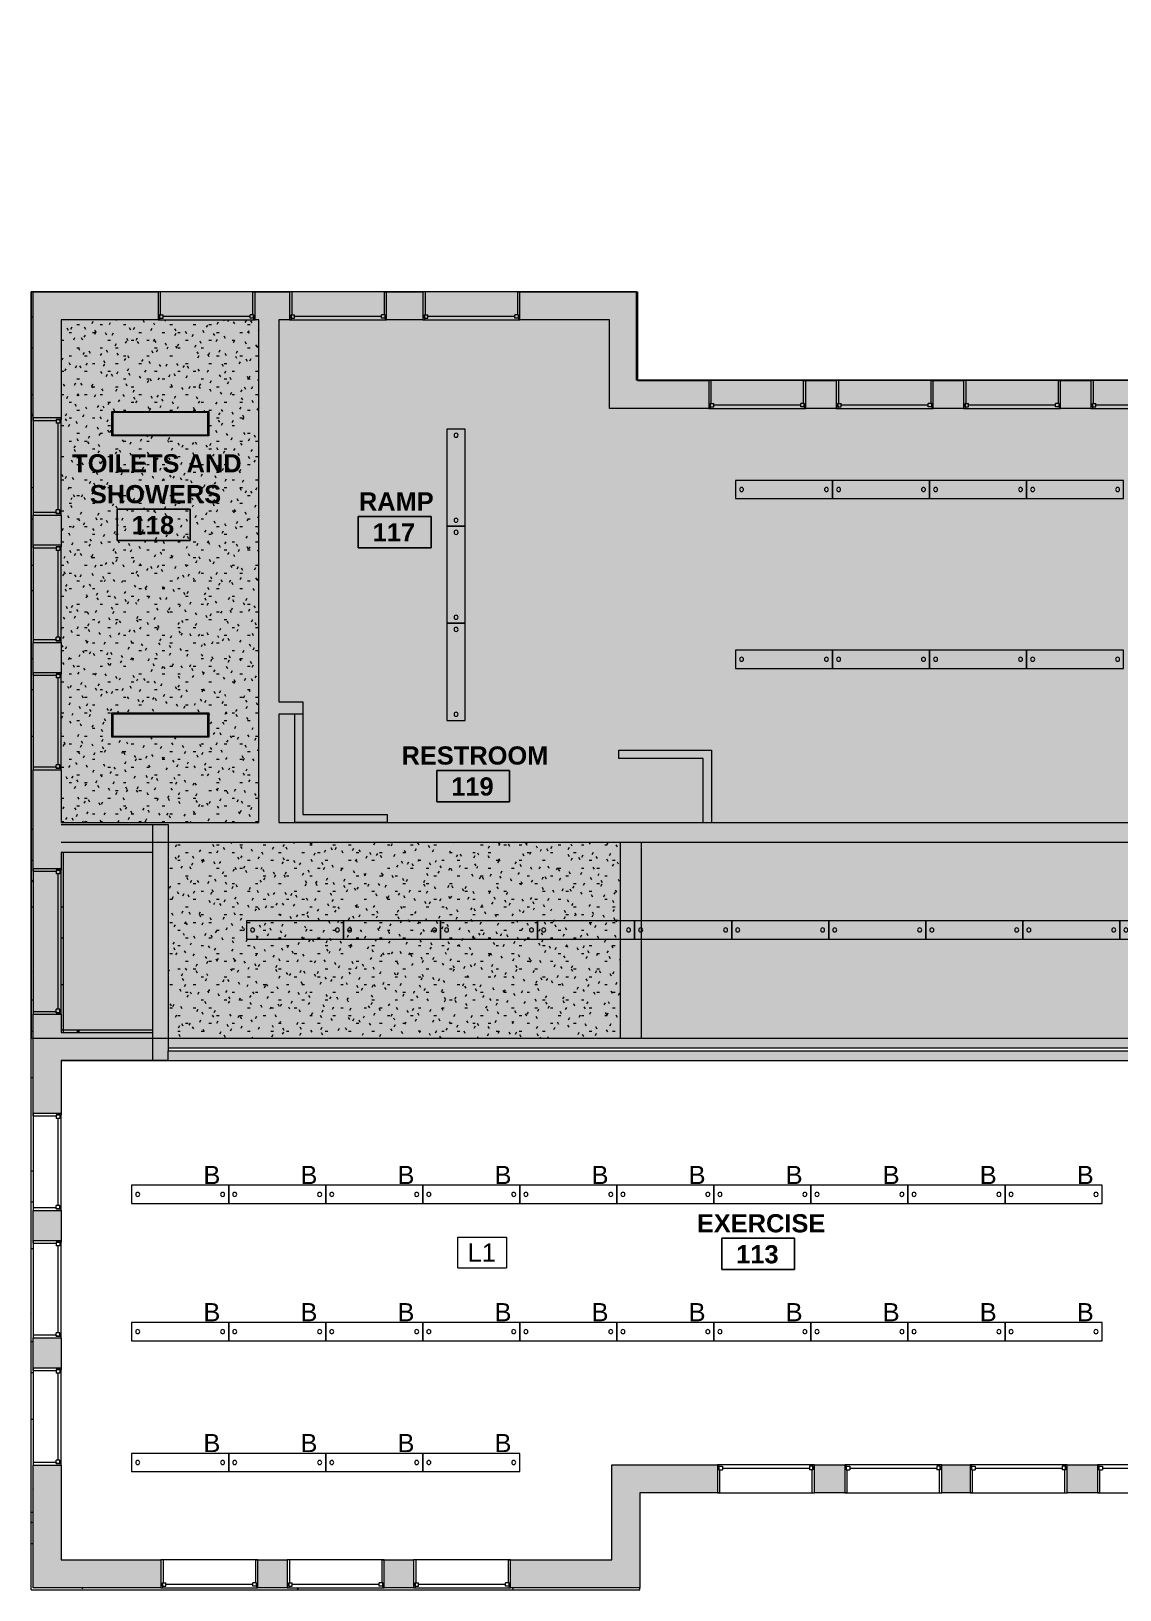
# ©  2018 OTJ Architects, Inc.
# Model space of a CAD drawing. Header units: inches. Extents: x -1036 to 1669, y -304 to 620.
# Drawn here: x -1036 to -498, y -161 to 610 of the extents above; entities that cross this region are included whole.
import ezdxf

# ---------------------------------------------------------------- set-up
doc = ezdxf.new("R2010")
doc.units = ezdxf.units.IN
doc.header["$MEASUREMENT"] = 0
for name, color, linetype, lineweight in [('A-ANNO-KEYN', 231, 'Continuous', 9), ('A-AREA-IDEN', 2, 'Continuous', 9), ('A-CLNG', 13, 'Continuous', 13), ('A-CLNG-PATT', 13, 'Continuous', 13), ('A-DETL', 90, 'Continuous', 9), ('A-DETL-GENF', 92, 'Continuous', 9), ('A-GLAZ', 151, 'Continuous', 13), ('A-WALL', 113, 'Continuous', 13), ('A-WALL-PATT', 111, 'Continuous', 13), ('E-LITE-EQPM', 33, 'Continuous', 13), ('E-LITE-EQPM-IDEN', 33, 'Continuous', 9), ('I-WALL', 2, 'Continuous', 13)]:
    doc.layers.add(name, color=color, linetype=linetype, lineweight=lineweight)
doc.styles.add('Arial', font='arial.ttf', dxfattribs={"height": 9})
doc.styles.add('Swis721 Lt BT_B', font='', dxfattribs={"height": 9})
doc.styles.get('Swis721 Lt BT_B').set_extended_font_data('Swis721 Lt BT', bold=True)
pattern_1 = [(0, (0, 0), (30.72, 7.68), [1.267, -21.773, 1.267, -21.773, -122.88]), (0, (0, 0), (30.72, 7.68), [-46.08, 1.267, -44.813, 1.267, -21.773, -53.76]), (0, (0, 0), (30.72, 7.68), [-115.2, 1.267, -14.093, 1.267, -37.133]), (120, (11.52, 3.84), (-22.011075, 22.7643), [1.267, -21.773, 1.267, -21.773, -122.88]), (120, (11.52, 3.84), (-22.011075, 22.7643), [-46.08, 1.267, -44.813, 1.267, -21.773, -53.76]), (120, (11.52, 3.84), (-22.011075, 22.7643), [-115.2, 1.267, -14.093, 1.267, -37.133]), (240, (15.36, 19.2), (-8.708925, -30.4443), [1.267, -21.773, 1.267, -21.773, -122.88]), (240, (15.36, 19.2), (-8.708925, -30.4443), [-46.08, 1.267, -44.813, 1.267, -21.773, -53.76]), (240, (15.36, 19.2), (-8.708925, -30.4443), [-115.2, 1.267, -14.093, 1.267, -37.133])]
pattern_2 = [(0, (0, 0), (15.36, 3.84), [1.267, -10.253, 1.267, -10.253, -61.44]), (0, (0, 0), (15.36, 3.84), [-23.04, 1.267, -21.773, 1.267, -10.253, -26.88]), (0, (0, 0), (15.36, 3.84), [-57.6, 1.267, -6.413, 1.267, -17.933]), (120, (5.76, 1.92), (-11.005538, 11.38215), [1.267, -10.253, 1.267, -10.253, -61.44]), (120, (5.76, 1.92), (-11.005538, 11.38215), [-23.04, 1.267, -21.773, 1.267, -10.253, -26.88]), (120, (5.76, 1.92), (-11.005538, 11.38215), [-57.6, 1.267, -6.413, 1.267, -17.933]), (240, (7.68, 9.6), (-4.354462, -15.22215), [1.267, -10.253, 1.267, -10.253, -61.44]), (240, (7.68, 9.6), (-4.354462, -15.22215), [-23.04, 1.267, -21.773, 1.267, -10.253, -26.88]), (240, (7.68, 9.6), (-4.354462, -15.22215), [-57.6, 1.267, -6.413, 1.267, -17.933])]

# ---------------------------------------------------------------- blocks, each defined once
blk = doc.blocks.new('Basic Wall _ Exterior - Brick and CMU on MTL_ Stud - ___-6877941-FIRST FLOOR RCP')
at = {"layer": 'A-WALL-PATT', "lineweight": 9}
h = blk.add_hatch(dxfattribs=at)
h.set_pattern_fill('FP_1', color=256, style=0, pattern_type=2)
h.set_pattern_definition(pattern_1)
h.paths.add_polyline_path([(-908.61, -161.22), (-735.22, -161.22), (-735.22, -160.22), (-1035.32, -160.22), (-1036.32, -161.22), (-909.66, -161.22)], flags=0)
at = {"layer": 'A-WALL', "lineweight": 9}
for p, q in [((-1036.32, -161.22), (-735.22, -161.22)), ((-735.22, -161.22), (-735.22, -160.22))]:
    blk.add_line(p, q, dxfattribs=at)
blk = doc.blocks.new('Basic Wall _ Exterior - Brick and CMU on MTL_ Stud - ___-6877947-FIRST FLOOR RCP')
at = {"layer": 'A-WALL-PATT', "lineweight": 9}
h = blk.add_hatch(dxfattribs=at)
h.set_pattern_fill('FP_1', color=256, style=0, pattern_type=2)
h.set_pattern_definition(pattern_1)
h.paths.add_polyline_path([(-1036.32, -161.22), (-1035.32, -160.22), (-1035.32, 480.91), (-1036.32, 480.91), (-1036.32, -160.22)], flags=0)
h.paths.add_polyline_path([(-1020.76, 100.49), (-1020.32, 100.49), (-1020.32, 100.69), (-1021.45, 100.69), (-1021.45, 100.49), (-1021.33, 100.49)], flags=0)
h.paths.add_polyline_path([(-1020.79, 114.56), (-1020.32, 114.56), (-1020.32, 203.49), (-1021.45, 203.49), (-1021.45, 114.56)], flags=0)
at = {"layer": 'A-WALL', "lineweight": 9}
for p, q in [((-1035.32, 480.91), (-1036.32, 480.91)), ((-1036.32, -161.22), (-1036.32, 480.91)), ((-1020.32, 114.56), (-1020.32, 203.49)), ((-1020.32, 100.49), (-1020.32, 100.69))]:
    blk.add_line(p, q, dxfattribs=at)
blk = doc.blocks.new('Basic Wall _ Exterior - Brick and CMU on MTL_ Stud - ___-6877953-FIRST FLOOR RCP')
at = {"layer": 'A-WALL-PATT', "lineweight": 9}
h = blk.add_hatch(dxfattribs=at)
h.set_pattern_fill('FP_1', color=256, style=0, pattern_type=2)
h.set_pattern_definition(pattern_1)
h.paths.add_polyline_path([(-976.21, 100.49), (-976.21, 100.69), (-1020.32, 100.66), (-1020.32, 100.49), (-976.46, 100.49)], flags=0)
h.paths.add_polyline_path([(-976.21, 114.56), (-976.21, 115.56), (-1020.32, 115.56), (-1020.32, 114.56)], flags=0)
at = {"layer": 'A-WALL', "lineweight": 9}
for p, q in [((-976.21, 115.56), (-1021.45, 115.56)), ((-976.21, 100.49), (-976.21, 100.69))]:
    blk.add_line(p, q, dxfattribs=at)
blk = doc.blocks.new('Fixed - 48_ x 48_-6876863-FIRST FLOOR RCP')
at = {"layer": 'A-GLAZ', "color": 8, "lineweight": 20}
for p, q in [((-25.5, 6.9375), (-24.75, 6.9375)), ((-24.75, 4.4375), (-24.75, 6.9375)), ((-24.75, 6.1875), (-24.75, 4.4375)), ((-24.75, 6.1875), (-23, 6.1875)), ((-24.75, 4.4375), (-23, 4.4375)), ((-24.75, 4.4375), (-24.25, 4.4375)), ((-24.25, -6.9375), (-24.25, 4.4375)), ((-23, 6.1875), (-23, 4.4375)), ((-23, 5.3125), (20, 5.3125)), ((20, 6.1875), (20, 4.4375)), ((21.75, 6.1875), (20, 6.1875)), ((21.75, 4.4375), (20, 4.4375)), ((21.25, 4.4375), (21.75, 4.4375)), ((21.25, 4.4375), (21.25, -6.9375)), ((21.75, 4.4375), (21.75, 6.9375)), ((22.5, 6.9375), (21.75, 6.9375)), ((21.75, 6.1875), (21.75, 4.4375)), ((-24.25, -6.9375), (-25.5, -6.9375)), ((21.25, -6.9375), (22.5, -6.9375))]:
    blk.add_line(p, q, dxfattribs=at)
blk = doc.blocks.new('Fixed - 48_ x 48_-6876860-FIRST FLOOR RCP')
at = {"layer": 'A-GLAZ', "color": 8, "lineweight": 20}
for p, q in [((-25.5, 6.9375), (-24.75, 6.9375)), ((-24.75, 4.4375), (-24.75, 6.9375)), ((-24.75, 6.1875), (-24.75, 4.4375)), ((-24.75, 6.1875), (-23, 6.1875)), ((-24.75, 4.4375), (-23, 4.4375)), ((-24.75, 4.4375), (-24.25, 4.4375)), ((-24.25, -6.9375), (-24.25, 4.4375)), ((-23, 6.1875), (-23, 4.4375)), ((-23, 5.3125), (20, 5.3125)), ((20, 6.1875), (20, 4.4375)), ((21.75, 6.1875), (20, 6.1875)), ((21.75, 4.4375), (20, 4.4375)), ((21.25, 4.4375), (21.75, 4.4375)), ((21.25, 4.4375), (21.25, -6.9375)), ((21.75, 4.4375), (21.75, 6.9375)), ((22.5, 6.9375), (21.75, 6.9375)), ((21.75, 6.1875), (21.75, 4.4375)), ((-24.25, -6.9375), (-25.5, -6.9375)), ((21.25, -6.9375), (22.5, -6.9375))]:
    blk.add_line(p, q, dxfattribs=at)
blk = doc.blocks.new('Fixed - 48_ x 72_-6876861-FIRST FLOOR RCP')
at = {"layer": 'A-GLAZ', "color": 8, "lineweight": 20}
for p, q in [((-37.5, 6.9375), (-36.75, 6.9375)), ((-36.75, 4.4375), (-36.75, 6.9375)), ((-36.75, 6.1875), (-36.75, 4.4375)), ((-36.75, 6.1875), (-35, 6.1875)), ((-36.75, 4.4375), (-35, 4.4375)), ((-36.75, 4.4375), (-36.25, 4.4375)), ((-36.25, -6.9375), (-36.25, 4.4375)), ((-35, 6.1875), (-35, 4.4375)), ((-35, 5.3125), (32, 5.3125)), ((32, 6.1875), (32, 4.4375)), ((33.75, 6.1875), (32, 6.1875)), ((33.75, 4.4375), (32, 4.4375)), ((33.25, 4.4375), (33.75, 4.4375)), ((33.25, 4.4375), (33.25, -6.9375)), ((33.75, 4.4375), (33.75, 6.9375)), ((34.5, 6.9375), (33.75, 6.9375)), ((33.75, 6.1875), (33.75, 4.4375)), ((-36.25, -6.9375), (-37.5, -6.9375)), ((33.25, -6.9375), (34.5, -6.9375))]:
    blk.add_line(p, q, dxfattribs=at)
blk = doc.blocks.new('Pendant Light - Linear - 2 Lamp - 48_ - 277V-6966244-FIRST FLOOR RCP')
at = {"layer": 'E-LITE-EQPM', "lineweight": 9}
for p, q in [((-24, 4.5), (-24, -4.5)), ((24, 4.5), (-24, 4.5)), ((24, -4.5), (24, 4.5)), ((-24, -4.5), (24, -4.5))]:
    blk.add_line(p, q, dxfattribs=at)
for centre, start, end in [((-21, 0), 360, 180), ((-21, 0), 180, 0), ((21, 0), 0, 180), ((21, 0), 180, 360)]:
    blk.add_arc(centre, 1, start, end, dxfattribs=at)
blk = doc.blocks.new('Ceiling Light - Linear Box - 1_x4__2 Lamp_ - 277V-6966243-FIRST FLOOR RCP')
at = {"layer": 'E-LITE-EQPM', "lineweight": 9}
for p, q in [((-24, -6), (-24, 6)), ((-24, 6), (24, 6)), ((-24, -6), (-24, 6)), ((-24, 6), (24, 6)), ((23.5, 5.5), (-23.5, 5.5)), ((-23.5, 5.5), (-23.5, -5.5)), ((23.5, -5.5), (23.5, 5.5)), ((24, 6), (24, -6)), ((24, 6), (24, -6)), ((24, -6), (-24, -6)), ((24, -6), (-24, -6)), ((-23.5, -5.5), (23.5, -5.5))]:
    blk.add_line(p, q, dxfattribs=at)
blk = doc.blocks.new('Pendant Light - Linear - 2 Lamp - 48_ - 277V-7253118-FIRST FLOOR RCP')
at = {"layer": 'E-LITE-EQPM', "lineweight": 9}
for p, q in [((-24, 4.5), (-24, -4.5)), ((24, 4.5), (-24, 4.5)), ((24, -4.5), (24, 4.5)), ((-24, -4.5), (24, -4.5))]:
    blk.add_line(p, q, dxfattribs=at)
for centre, start, end in [((-21, 0), 360, 180), ((-21, 0), 180, 0), ((21, 0), 0, 180), ((21, 0), 180, 360)]:
    blk.add_arc(centre, 1, start, end, dxfattribs=at)
blk = doc.blocks.new('Room Tag - Room Name and Number-3379422-FIRST FLOOR RCP')
at = {"layer": 'A-AREA-IDEN'}
for p, q in [((-0.1881, -0.1636), (-0.1881, -0.0018)), ((-0.1881, -0.0018), (0.1869, -0.0018)), ((0.1869, -0.0018), (-0.1881, -0.0018)), ((-0.1881, -0.0018), (-0.1881, -0.1636)), ((0.1869, -0.0018), (0.1869, -0.1636)), ((0.1869, -0.1636), (0.1869, -0.0018)), ((0.1869, -0.1636), (-0.1881, -0.1636)), ((-0.1881, -0.1636), (0.1869, -0.1636))]:
    blk.add_line(p, q, dxfattribs=at)
blk = doc.blocks.new('Keynote Tag - Keynote Number - Boxed-135510-FIRST FLOOR RCP')
at = {"layer": 'A-ANNO-KEYN'}
for p, q in [((-0.125, -0.0792), (-0.125, 0.0781)), ((-0.125, 0.0781), (0.125, 0.0781)), ((0.125, 0.0781), (0.125, -0.0792)), ((-0.125, -0.0792), (0.125, -0.0792))]:
    blk.add_line(p, q, dxfattribs=at)

msp = doc.modelspace()

# ---------------------------------------------------------------- hatches: boundary and pattern name
at = {"layer": 'A-CLNG-PATT'}
h = msp.add_hatch(dxfattribs=at)
h.set_pattern_fill('FP_2', color=256, style=0, pattern_type=2)
h.set_pattern_definition(pattern_2)
h.paths.add_polyline_path([(-1020.82, 218.36), (-923.74, 218.36), (-923.74, 467.04), (-1021.45, 467.04), (-1021.45, 218.36)], flags=0)
h.paths.add_polyline_path([(-948.9, 260.53), (-996.4, 260.53), (-996.4, 272.53), (-948.4, 272.53), (-948.4, 260.53)], flags=0)
h.paths.add_polyline_path([(-996.4, 409.65), (-996.4, 421.65), (-948.4, 421.65), (-948.4, 409.65), (-995.9, 409.65)], flags=0)
h = msp.add_hatch(dxfattribs=at)
h.set_pattern_fill('FP_2', color=256, style=0, pattern_type=2)
h.set_pattern_definition(pattern_2)
h.paths.add_polyline_path([(-699.87, 218.36), (-225.69, 218.36), (-225.69, 242.98), (-221.2, 242.98), (-221.2, 423.21), (-750.24, 423.21), (-750.24, 467.04), (-913.87, 467.04), (-913.87, 278.03), (-901.87, 278.03), (-901.87, 222.28), (-860.29, 222.28), (-860.29, 218.36), (-703.87, 218.36), (-703.87, 250.1), (-745.68, 250.1), (-745.68, 254.1), (-699.87, 254.1), (-699.87, 248)], flags=0)
h.paths.add_polyline_path([(-905.87, 218.36), (-905.87, 272.03), (-913.87, 272.03), (-913.87, 218.36), (-910.75, 218.36)], flags=0)
h = msp.add_hatch(dxfattribs=at)
h.set_pattern_fill('FP_2', color=256, style=0, pattern_type=2)
h.set_pattern_definition(pattern_2)
h.paths.add_polyline_path([(-744.91, 111.74), (-744.91, 208.48), (-968.46, 208.48), (-968.46, 111.74), (-749.1, 111.74)], flags=0)
h = msp.add_hatch(dxfattribs=at)
h.set_pattern_fill('FP_2', color=256, style=0, pattern_type=2)
h.set_pattern_definition(pattern_2)
h.paths.add_polyline_path([(-450.19, 111.74), (-235.2, 111.74), (-235.2, 208.48), (-734.46, 208.48), (-734.46, 111.74), (-458.61, 111.74)], flags=0)
at = {"layer": 'A-DETL-GENF'}
h = msp.add_hatch(color=9, dxfattribs=at)
h.paths.add_polyline_path([(-216.59, 111.74), (-216.59, 118.45), (9.97, 118.45), (9.97, 111.74), (81.97, 111.74), (81.97, 118.45), (306.85, 118.45), (306.85, 115.31), (414.92, 115.31), (414.92, 210.12), (306.91, 210.12), (306.91, 305.81), (239.16, 305.81), (239.16, 230.81), (233.04, 230.81), (233.04, 234.01), (87.19, 234.01), (87.19, 233.85), (48.08, 233.85), (48.08, 289.75), (-141.97, 289.75), (-141.97, 242.93), (-131.8, 242.93), (-131.8, 236.81), (-216.56, 236.81), (-216.56, 217.35), (-216.16, 217.35), (-216.16, 203.35), (-221.12, 203.35), (-221.12, 202.92), (-231.81, 202.92), (-231.81, 203.35), (-232.16, 203.35), (-232.16, 205.67), (-234.56, 205.67), (-234.56, 208.48), (-968.59, 208.48), (-968.59, 111.74), (-216.8, 111.74)], flags=0)
h.paths.add_polyline_path([(-1036.32, 111.74), (-1035.32, 111.74), (-1035.32, 123.47), (-1021.45, 123.47), (-1021.45, 114.56), (-976.21, 114.56), (-976.21, 203.49), (-1021.45, 203.49), (-1021.45, 195.47), (-1035.32, 195.47), (-1035.32, 244.47), (-1021.45, 244.47), (-1021.45, 218.36), (-923.74, 218.36), (-923.74, 467.04), (-925.55, 467.04), (-925.55, 480.91), (-973.55, 480.91), (-973.55, 467.04), (-1021.45, 467.04), (-1021.45, 418.47), (-1035.32, 418.47), (-1035.32, 480.91), (-1036.32, 480.91), (-1036.32, 114.56)], flags=0)
h.paths.add_polyline_path([(1112.92, 115.31), (1112.92, 127.25), (1126.79, 127.25), (1126.79, 199.25), (1112.92, 199.25), (1112.92, 217.2), (835.82, 217.2), (835.82, 115.31), (1045.14, 115.31), (1045.14, 178.01), (1112.92, 178.01), (1112.92, 172.39), (1050.77, 172.39), (1050.77, 115.31), (1107.39, 115.31)], flags=0)
h.paths.add_polyline_path([(452.64, 115.31), (830.2, 115.31), (830.2, 210.12), (425.04, 210.12), (425.04, 115.31)], flags=0)
h.paths.add_polyline_path([(-699.87, 218.36), (-225.69, 218.36), (-225.69, 242.98), (-216.56, 242.98), (-216.56, 242.93), (-148.1, 242.93), (-148.1, 289.75), (-221.2, 289.75), (-221.2, 423.21), (-338.14, 423.21), (-338.14, 437.09), (-701.14, 437.09), (-701.14, 423.21), (-750.24, 423.21), (-750.24, 467.04), (-794.55, 467.04), (-794.55, 480.91), (-842.55, 480.91), (-842.55, 467.04), (-860.55, 467.04), (-860.55, 480.91), (-908.55, 480.91), (-908.55, 467.04), (-913.87, 467.04), (-913.87, 278.03), (-901.87, 278.03), (-901.87, 222.28), (-860.29, 222.28), (-860.29, 218.36), (-703.87, 218.36), (-703.87, 250.1), (-745.68, 250.1), (-745.68, 254.1), (-699.87, 254.1), (-699.87, 248)], flags=0)
h.paths.add_polyline_path([(-913.87, 218.36), (-905.87, 218.36), (-905.87, 272.03), (-913.87, 272.03), (-913.87, 219.36)], flags=0)
h.paths.add_polyline_path([(803.7, 219.99), (830.2, 219.99), (830.2, 222.83), (871.44, 222.83), (871.44, 311.5), (877.06, 311.5), (877.06, 310.5), (1112.92, 310.5), (1112.92, 313.77), (1126.79, 313.77), (1126.79, 361.77), (1112.92, 361.77), (1112.92, 376.77), (1126.79, 376.77), (1126.79, 424.77), (1112.92, 424.77), (1112.92, 470.58), (1063.46, 470.58), (1063.46, 484.45), (1015.46, 484.45), (1015.46, 470.58), (1000.46, 470.58), (1000.46, 484.45), (952.46, 484.45), (952.46, 470.58), (937.46, 470.58), (937.46, 484.45), (889.46, 484.45), (889.46, 470.58), (818.95, 470.58), (818.95, 425.25), (787.11, 425.25), (787.11, 439.13), (739.11, 439.13), (739.11, 425.25), (724.11, 425.25), (724.11, 439.13), (676.11, 439.13), (676.11, 425.25), (661.11, 425.25), (661.11, 439.13), (613.11, 439.13), (613.11, 425.25), (598.11, 425.25), (598.11, 439.13), (550.11, 439.13), (550.11, 425.25), (535.11, 425.25), (535.11, 439.13), (487.11, 439.13), (487.11, 425.25), (472.11, 425.25), (472.11, 439.13), (424.11, 439.13), (424.11, 425.25), (409.11, 425.25), (409.11, 439.13), (361.11, 439.13), (361.11, 425.25), (316.79, 425.25), (316.79, 219.99), (591.54, 219.99)], flags=0)
h.paths.add_polyline_path([(942.69, 222.83), (1112.92, 222.83), (1112.92, 250.77), (1126.79, 250.77), (1126.79, 298.77), (1112.92, 298.77), (1112.92, 304.5), (877.06, 304.5), (877.06, 222.83)], flags=0)
h.paths.add_polyline_path([(-22.23, 231.46), (-22.23, 250.71), (4.04, 250.71), (4.04, 231.46), (-16.1, 231.46)], flags=0)
h.paths.add_polyline_path([(-101.75, 231.46), (-101.75, 250.71), (-75.48, 250.71), (-75.48, 231.46), (-95.63, 231.46)], flags=0)
h.paths.add_polyline_path([(-2.08, 237.58), (-2.08, 244.58), (-16.1, 244.58), (-16.1, 237.58), (-9.08, 237.58)], flags=0)
h.paths.add_polyline_path([(-95.63, 237.58), (-81.61, 237.58), (-81.61, 244.58), (-95.63, 244.58), (-95.63, 241.11)], flags=0)
h.paths.add_polyline_path([(54.2, 239.97), (87.19, 239.97), (87.19, 246.01), (233.04, 246.01), (233.04, 311.93), (306.91, 311.93), (306.91, 436.5), (100.88, 436.5), (100.88, 394.85), (100.8, 394.85), (100.8, 332.85), (54.2, 332.85), (54.2, 274.74)], flags=0)
h.paths.add_polyline_path([(-1032.79, 292.47), (-1035.32, 292.47), (-1035.32, 307.47), (-1021.45, 307.47), (-1021.45, 292.47), (-1031.7, 292.47)], flags=0)
h.paths.add_polyline_path([(-33.5, 295.87), (-6.44, 295.87), (-6.44, 388.73), (-100.2, 388.73), (-100.2, 347.02), (-57.37, 347.02), (-57.37, 295.87)], flags=0)
h.paths.add_polyline_path([(-0.31, 295.87), (48.08, 295.87), (48.08, 338.98), (94.67, 338.98), (94.67, 388.73), (-0.31, 388.73), (-0.31, 304.98)], flags=0)
h.paths.add_polyline_path([(-148.1, 295.87), (-63.5, 295.87), (-63.5, 340.9), (-106.33, 340.9), (-106.33, 436.5), (-215.08, 436.5), (-215.08, 295.87), (-155.03, 295.87)], flags=0)
h.paths.add_polyline_path([(-1035.32, 355.47), (-1035.32, 370.47), (-1021.45, 370.47), (-1021.45, 355.47), (-1033.12, 355.47)], flags=0)
h.paths.add_polyline_path([(91.76, 394.85), (91.76, 436.5), (-100.2, 436.5), (-100.2, 394.85), (48.08, 394.85)], flags=0)
h.paths.add_polyline_path([(-386.14, 423.21), (-401.14, 423.21), (-401.14, 437.09), (-386.14, 437.09), (-386.14, 431.29)], flags=0)
h.paths.add_polyline_path([(-449.14, 423.21), (-464.14, 423.21), (-464.14, 437.09), (-449.14, 437.09), (-449.14, 428.89)], flags=0)
h.paths.add_polyline_path([(-512.14, 423.21), (-527.14, 423.21), (-527.14, 437.09), (-512.14, 437.09), (-512.14, 426.5)], flags=0)
h.paths.add_polyline_path([(-638.14, 423.21), (-653.14, 423.21), (-653.14, 437.09), (-638.14, 437.09)], flags=0)
h.paths.add_polyline_path([(-590.14, 423.21), (-590.14, 437.09), (-575.14, 437.09), (-575.14, 423.21)], flags=0)
h.paths.add_polyline_path([(96.32, 450.38), (105.95, 450.38), (105.95, 609.81), (-197.93, 609.81), (-197.93, 450.38), (91.76, 450.38)], flags=0)
at = {"layer": 'A-WALL-PATT'}
h = msp.add_hatch(color=250, dxfattribs=at)
h.paths.add_polyline_path([(-1035.32, -146.34), (-1021.45, -146.34), (-1021.49, -99.53), (-1035.32, -99.53), (-1035.32, -142.44)], flags=0)
h.paths.add_polyline_path([(-1022.57, -51.53), (-1021.45, -51.53), (-1021.45, -36.53), (-1035.32, -36.53), (-1035.32, -51.53), (-1022.72, -51.53)], flags=0)
h.paths.add_polyline_path([(-1031.7, 11.47), (-1021.45, 11.47), (-1021.45, 26.47), (-1035.32, 26.47), (-1035.32, 11.47), (-1034.41, 11.47)], flags=0)
h.paths.add_polyline_path([(-1021.45, 74.47), (-1021.45, 123.47), (-1035.32, 123.47), (-1035.32, 74.47), (-1025.59, 74.47)], flags=0)
h.paths.add_polyline_path([(-1031.7, 195.47), (-1021.45, 195.47), (-1021.45, 244.47), (-1035.32, 244.47), (-1035.32, 195.47), (-1033.35, 195.47)], flags=0)
h.paths.add_polyline_path([(-1032.79, 292.47), (-1021.45, 292.47), (-1021.45, 307.47), (-1035.32, 307.47), (-1035.32, 292.47)], flags=0)
h.paths.add_polyline_path([(-1032.32, 355.47), (-1021.45, 355.47), (-1021.45, 370.47), (-1035.32, 370.47), (-1035.32, 355.47), (-1032.42, 355.47)], flags=0)
h.paths.add_polyline_path([(-1032.06, 418.47), (-1021.45, 418.47), (-1021.45, 480.91), (-1035.32, 480.91), (-1035.32, 418.47), (-1033.83, 418.47)], flags=0)
at = {"layer": 'A-WALL-PATT', "lineweight": 9}
h = msp.add_hatch(color=7, dxfattribs=at)
h.paths.add_polyline_path([(-1020.32, 467.04), (-973.55, 467.04), (-973.55, 480.91), (-1021.45, 480.91), (-1021.42, 467.04)], flags=0)
h.paths.add_polyline_path([(-925.55, 467.04), (-908.55, 467.04), (-908.55, 480.91), (-925.55, 480.91)], flags=0)
h.paths.add_polyline_path([(-860.55, 467.04), (-842.55, 467.04), (-842.55, 480.91), (-860.55, 480.91)], flags=0)
h.paths.add_polyline_path([(-750.24, 467.04), (-736.37, 467.04), (-736.37, 480.91), (-794.55, 480.91), (-794.55, 467.04)], flags=0)
for points in [[(-913.87, 218.36), (-913.87, 467.04), (-923.74, 467.04), (-923.74, 218.36)], [(-750.24, 423.21), (-736.37, 423.21), (-736.37, 467.04), (-750.24, 467.04)], [(-901.87, 272.03), (-901.87, 278.03), (-913.87, 278.03), (-913.87, 272.03), (-905.87, 272.03)], [(-905.79, 218.36), (-901.87, 218.36), (-901.87, 272.03), (-905.87, 272.03), (-905.87, 218.36)], [(-703.87, 250.1), (-699.87, 250.1), (-699.87, 254.1), (-745.68, 254.1), (-745.68, 250.1), (-736.37, 250.1)], [(-699.87, 218.36), (-699.87, 250.1), (-703.87, 250.1), (-703.87, 218.36)], [(-1021.45, 208.48), (-225.69, 208.48), (-225.69, 218.36), (-1021.45, 218.36), (-1021.45, 217.37)], [(-860.29, 218.36), (-860.29, 222.28), (-901.87, 222.28), (-901.87, 218.36)], [(-1020.32, 203.49), (-976.21, 203.49), (-976.21, 208.48), (-1021.45, 208.48), (-1021.45, 203.49), (-1020.95, 203.49)], [(-968.59, 100.69), (-968.59, 208.48), (-976.21, 208.48), (-976.21, 100.69)], [(-968.59, 106.74), (-221.83, 106.74), (-221.83, 111.74), (-968.59, 111.74)], [(-797.43, 100.49), (-452.49, 100.49), (-452.49, 105.49), (-968.59, 105.49), (-968.59, 100.49), (-968.46, 100.49)], [(-735.22, -146.34), (-735.22, -99.35), (-749.1, -99.35), (-749.1, -146.34)]]:
    msp.add_hatch(color=7, dxfattribs=at).paths.add_polyline_path(points, flags=0)
h = msp.add_hatch(color=7, dxfattribs=at)
h.paths.add_polyline_path([(-449.14, 423.21), (-449.14, 437.09), (-464.14, 437.09), (-464.14, 423.21)], flags=0)
h.paths.add_polyline_path([(-241.84, 423.21), (-221.2, 423.21), (-221.21, 437.09), (-338.14, 437.09), (-338.14, 423.21)], flags=0)
h.paths.add_polyline_path([(-638.14, 423.21), (-638.14, 437.09), (-653.14, 437.09), (-653.14, 423.21)], flags=0)
h.paths.add_polyline_path([(-736.37, 423.21), (-701.14, 423.21), (-701.14, 437.09), (-736.37, 437.09)], flags=0)
h.paths.add_polyline_path([(-575.14, 423.21), (-575.14, 437.09), (-590.14, 437.09), (-590.14, 423.21)], flags=0)
h.paths.add_polyline_path([(-519.64, 423.21), (-512.14, 423.21), (-512.14, 437.09), (-527.14, 437.09), (-527.14, 423.21)], flags=0)
h.paths.add_polyline_path([(-401.14, 423.21), (-386.14, 423.21), (-386.14, 437.09), (-401.14, 437.09), (-401.14, 436.5)], flags=0)
at = {"layer": 'A-WALL-PATT'}
msp.add_hatch(color=250, dxfattribs=at).paths.add_polyline_path([(-976.21, 100.69), (-976.21, 114.56), (-1021.45, 114.56), (-1021.45, 100.69), (-1020.32, 100.69)], flags=0)
at = {"layer": 'A-WALL-PATT', "lineweight": 9}
h = msp.add_hatch(color=7, dxfattribs=at)
h.paths.add_polyline_path([(-735.22, -113.22), (-696.91, -113.22), (-696.91, -99.35), (-735.22, -99.35)], flags=0)
h.paths.add_polyline_path([(-648.91, -113.22), (-633.92, -113.22), (-633.92, -99.35), (-648.91, -99.35)], flags=0)
h.paths.add_polyline_path([(-585.92, -113.22), (-571.92, -113.22), (-571.92, -99.35), (-585.92, -99.35)], flags=0)
h.paths.add_polyline_path([(-519.64, -113.22), (-508.92, -113.22), (-508.92, -99.35), (-523.92, -99.35), (-523.92, -113.22)], flags=0)
h.paths.add_polyline_path([(-458.61, -113.22), (-445.92, -113.22), (-445.92, -99.35), (-460.92, -99.35), (-460.92, -113.22)], flags=0)
h.paths.add_polyline_path([(-383.39, -113.22), (-382.92, -113.22), (-382.92, -99.35), (-397.92, -99.35), (-397.92, -113.22), (-389.5, -113.22)], flags=0)
h.paths.add_polyline_path([(-325.89, -113.22), (-319.92, -113.22), (-319.92, -99.35), (-334.92, -99.35), (-334.92, -113.22)], flags=0)
h.paths.add_polyline_path([(-228.74, -113.22), (-218.86, -113.22), (-218.86, -99.35), (-271.92, -99.35), (-271.92, -113.22), (-232.86, -113.22)], flags=0)
at = {"layer": 'A-WALL-PATT'}
h = msp.add_hatch(color=250, dxfattribs=at)
h.paths.add_polyline_path([(-1031.7, -160.22), (-972.16, -160.22), (-972.16, -146.34), (-1035.32, -146.34), (-1035.32, -160.22)], flags=0)
h.paths.add_polyline_path([(-797.43, -160.22), (-735.22, -160.22), (-735.22, -146.34), (-799.16, -146.34), (-799.16, -160.22)], flags=0)
h.paths.add_polyline_path([(-861.66, -160.22), (-847.16, -160.22), (-847.16, -146.34), (-861.66, -146.34), (-861.66, -156.59)], flags=0)
h.paths.add_polyline_path([(-909.66, -160.22), (-909.66, -146.34), (-924.16, -146.34), (-924.16, -160.22)], flags=0)

# ---------------------------------------------------------------- linework, layer by layer
at = {"layer": 'A-CLNG'}
for p, q in [((-968.46, 111.74), (-968.46, 208.48)), ((-744.91, 208.48), (-744.91, 111.74)), ((-734.46, 111.74), (-734.46, 208.48)), ((-968.59, 100.49), (-1021.45, 100.49))]:
    msp.add_line(p, q, dxfattribs=at)
at = {"layer": 'A-DETL'}
for p, q in [((-736.89, 480.91), (-1036.32, 480.91)), ((-1036.32, 480.91), (-1036.32, 111.74)), ((-736.89, 437.11), (-736.89, 480.91)), ((-232.89, 437.11), (-736.89, 437.11)), ((-1036.32, 111.74), (1126.79, 111.74))]:
    msp.add_line(p, q, dxfattribs=at)
at = {"layer": 'A-WALL', "color": 8, "lineweight": 20}
for p, q in [((-1035.32, 418.47), (-1035.32, 480.91)), ((-1035.32, 480.91), (-973.55, 480.91)), ((-973.55, 480.91), (-973.55, 467.04)), ((-925.55, 467.04), (-925.55, 480.91)), ((-925.55, 480.91), (-908.55, 480.91)), ((-908.55, 480.91), (-908.55, 467.04)), ((-860.55, 467.04), (-860.55, 480.91)), ((-860.55, 480.91), (-842.55, 480.91)), ((-842.55, 480.91), (-842.55, 467.04)), ((-794.55, 467.04), (-794.55, 480.91)), ((-794.55, 480.91), (-736.37, 480.91)), ((-736.37, 480.91), (-736.37, 437.09)), ((-1021.45, 467.04), (-1021.45, 418.47)), ((-973.55, 467.04), (-1021.45, 467.04)), ((-923.74, 467.04), (-925.55, 467.04)), ((-923.74, 218.36), (-923.74, 467.04)), ((-908.55, 467.04), (-913.87, 467.04)), ((-913.87, 467.04), (-913.87, 278.03)), ((-842.55, 467.04), (-860.55, 467.04)), ((-750.24, 467.04), (-794.55, 467.04)), ((-750.24, 423.21), (-750.24, 467.04)), ((-736.37, 437.09), (-701.14, 437.09)), ((-701.14, 437.09), (-701.14, 423.21)), ((-653.14, 423.21), (-653.14, 437.09)), ((-653.14, 437.09), (-638.14, 437.09)), ((-638.14, 437.09), (-638.14, 423.21)), ((-590.14, 423.21), (-590.14, 437.09)), ((-590.14, 437.09), (-575.14, 437.09)), ((-575.14, 437.09), (-575.14, 423.21)), ((-527.14, 423.21), (-527.14, 437.09)), ((-527.14, 437.09), (-512.14, 437.09)), ((-512.14, 437.09), (-512.14, 423.21)), ((-1021.45, 418.47), (-1035.32, 418.47)), ((-701.14, 423.21), (-750.24, 423.21)), ((-638.14, 423.21), (-653.14, 423.21)), ((-575.14, 423.21), (-590.14, 423.21)), ((-512.14, 423.21), (-527.14, 423.21)), ((-1035.32, 355.47), (-1035.32, 370.47)), ((-1035.32, 370.47), (-1021.45, 370.47)), ((-1021.45, 370.47), (-1021.45, 355.47)), ((-1021.45, 355.47), (-1035.32, 355.47)), ((-1035.32, 292.47), (-1035.32, 307.47)), ((-1035.32, 307.47), (-1021.45, 307.47)), ((-1021.45, 307.47), (-1021.45, 292.47)), ((-1021.45, 292.47), (-1035.32, 292.47)), ((-913.87, 278.03), (-901.87, 278.03)), ((-901.87, 278.03), (-901.87, 222.28)), ((-913.87, 272.03), (-913.87, 218.36)), ((-905.87, 272.03), (-913.87, 272.03)), ((-905.87, 218.28), (-905.87, 272.03)), ((-745.68, 250.1), (-745.68, 254.1)), ((-745.68, 254.1), (-699.87, 254.1)), ((-703.87, 250.1), (-745.68, 250.1)), ((-703.87, 218.36), (-703.87, 250.1)), ((-699.87, 254.1), (-699.87, 218.36)), ((-1035.32, 195.47), (-1035.32, 244.47)), ((-1035.32, 244.47), (-1021.45, 244.47)), ((-1021.45, 244.47), (-1021.45, 218.36)), ((-1021.45, 218.36), (-923.74, 218.36)), ((-1021.45, 217.37), (-968.59, 217.37)), ((-968.59, 217.37), (-968.59, 111.74)), ((-913.87, 218.36), (-703.87, 218.36)), ((-860.29, 218.28), (-905.87, 218.28)), ((-901.87, 222.28), (-860.29, 222.28)), ((-860.29, 222.28), (-860.29, 218.28)), ((-699.87, 218.36), (-225.69, 218.36)), ((-234.56, 208.48), (-1021.45, 208.48)), ((-976.21, 203.49), (-1021.45, 203.49)), ((-1021.45, 203.49), (-1021.45, 195.47)), ((-976.21, 114.56), (-976.21, 203.49)), ((-1021.45, 195.47), (-1035.32, 195.47)), ((-1035.32, 74.47), (-1035.32, 123.47)), ((-1035.32, 123.47), (-1021.45, 123.47)), ((-1021.45, 123.47), (-1021.45, 114.56)), ((-1021.45, 114.56), (-976.21, 114.56)), ((-1021.45, 100.69), (-1021.45, 74.47)), ((-968.59, 100.69), (-1021.45, 100.69)), ((-968.59, 106.74), (-968.59, 105.49)), ((-1021.45, 74.47), (-1035.32, 74.47)), ((-1035.32, 11.47), (-1035.32, 26.47)), ((-1035.32, 26.47), (-1021.45, 26.47)), ((-1021.45, 26.47), (-1021.45, 11.47)), ((-1021.45, 11.47), (-1035.32, 11.47)), ((-1035.32, -51.53), (-1035.32, -36.53)), ((-1035.32, -36.53), (-1021.45, -36.53)), ((-1021.45, -36.53), (-1021.45, -51.53)), ((-1021.45, -51.53), (-1035.32, -51.53)), ((-1035.32, -160.22), (-1035.32, -99.53)), ((-1035.32, -99.53), (-1021.45, -99.53)), ((-1021.45, -99.53), (-1021.45, -146.34)), ((-749.1, -146.34), (-749.1, -99.35)), ((-749.1, -99.35), (-696.91, -99.35)), ((-696.91, -99.35), (-696.91, -113.22)), ((-648.91, -113.22), (-648.91, -99.35)), ((-648.91, -99.35), (-633.92, -99.35)), ((-633.92, -99.35), (-633.92, -113.22)), ((-585.92, -113.22), (-585.92, -99.35)), ((-585.92, -99.35), (-571.92, -99.35)), ((-571.92, -99.35), (-571.92, -113.22)), ((-523.92, -113.22), (-523.92, -99.35)), ((-523.92, -99.35), (-508.92, -99.35)), ((-508.92, -99.35), (-508.92, -113.22)), ((-735.22, -113.22), (-735.22, -160.22)), ((-696.91, -113.22), (-735.22, -113.22)), ((-633.92, -113.22), (-648.91, -113.22)), ((-571.92, -113.22), (-585.92, -113.22)), ((-508.92, -113.22), (-523.92, -113.22)), ((-1021.45, -146.34), (-972.16, -146.34)), ((-972.16, -146.34), (-972.16, -160.22)), ((-924.16, -160.22), (-924.16, -146.34)), ((-924.16, -146.34), (-909.66, -146.34)), ((-909.66, -146.34), (-909.66, -160.22)), ((-861.66, -160.22), (-861.66, -146.34)), ((-861.66, -146.34), (-847.16, -146.34)), ((-847.16, -146.34), (-847.16, -160.22)), ((-799.16, -160.22), (-799.16, -146.34)), ((-799.16, -146.34), (-749.1, -146.34)), ((-972.16, -160.22), (-1035.32, -160.22)), ((-909.66, -160.22), (-924.16, -160.22)), ((-847.16, -160.22), (-861.66, -160.22)), ((-735.22, -160.22), (-799.16, -160.22))]:
    msp.add_line(p, q, dxfattribs=at)
at = {"layer": 'A-WALL', "lineweight": 9}
for p, q in [((-925.55, 480.91), (-973.55, 480.91)), ((-860.55, 480.91), (-908.55, 480.91)), ((-794.55, 480.91), (-842.55, 480.91)), ((-973.55, 467.04), (-925.55, 467.04)), ((-908.55, 467.04), (-860.55, 467.04)), ((-842.55, 467.04), (-794.55, 467.04)), ((-653.14, 437.09), (-701.14, 437.09)), ((-590.14, 437.09), (-638.14, 437.09)), ((-527.14, 437.09), (-575.14, 437.09)), ((-464.14, 437.09), (-512.14, 437.09)), ((-1035.32, 418.47), (-1035.32, 370.47)), ((-1021.45, 370.47), (-1021.45, 418.47)), ((-701.14, 423.21), (-653.14, 423.21)), ((-638.14, 423.21), (-590.14, 423.21)), ((-575.14, 423.21), (-527.14, 423.21)), ((-512.14, 423.21), (-464.14, 423.21)), ((-1035.32, 355.47), (-1035.32, 307.47)), ((-1021.45, 307.47), (-1021.45, 355.47)), ((-1035.32, 292.47), (-1035.32, 244.47)), ((-1021.45, 244.47), (-1021.45, 292.47)), ((-1035.32, 195.47), (-1035.32, 123.47)), ((-1021.45, 123.47), (-1021.45, 195.47)), ((-1035.32, 74.47), (-1035.32, 26.47)), ((-1021.45, 26.47), (-1021.45, 74.47)), ((-1035.32, 11.47), (-1035.32, -36.53)), ((-1021.45, -36.53), (-1021.45, 11.47)), ((-1035.32, -51.53), (-1035.32, -99.53)), ((-1021.45, -99.53), (-1021.45, -51.53)), ((-648.91, -99.35), (-696.91, -99.35)), ((-585.92, -99.35), (-633.92, -99.35)), ((-523.92, -99.35), (-571.92, -99.35)), ((-460.92, -99.35), (-508.92, -99.35)), ((-696.91, -113.22), (-648.91, -113.22)), ((-633.92, -113.22), (-585.92, -113.22)), ((-571.92, -113.22), (-523.92, -113.22)), ((-508.92, -113.22), (-460.92, -113.22)), ((-924.16, -146.34), (-972.16, -146.34)), ((-861.66, -146.34), (-909.66, -146.34)), ((-799.16, -146.34), (-847.16, -146.34)), ((-972.16, -160.22), (-924.16, -160.22)), ((-909.66, -160.22), (-861.66, -160.22)), ((-847.16, -160.22), (-799.16, -160.22))]:
    msp.add_line(p, q, dxfattribs=at)
at = {"layer": 'A-WALL', "color": 55}
for p, q in [((-901.87, 272.03), (-905.87, 272.03)), ((-976.21, 203.49), (-976.21, 217.37)), ((-703.87, 218.36), (-699.87, 218.36)), ((-976.21, 100.69), (-976.21, 114.56)), ((-968.59, 111.74), (-968.59, 106.74)), ((-968.59, 100.69), (-968.59, 105.49))]:
    msp.add_line(p, q, dxfattribs=at)
at = {"layer": 'I-WALL', "color": 8, "lineweight": 20}
for p, q in [((-968.59, 111.74), (-221.83, 111.74)), ((-221.83, 106.74), (-968.59, 106.74)), ((-968.59, 105.49), (-452.49, 105.49)), ((-968.59, 100.49), (-968.59, 100.69)), ((-458.61, 100.49), (-968.59, 100.49))]:
    msp.add_line(p, q, dxfattribs=at)

# ---------------------------------------------------------------- block references
at = {"layer": 'A-ANNO-KEYN', "xscale": 95.99999999999994, "yscale": 95.99999999999994, "zscale": 95.99999999999994}
msp.add_blockref('Keynote Tag - Keynote Number - Boxed-135510-FIRST FLOOR RCP', (-813.28, 5.71), dxfattribs=at)
at = {"layer": 'A-AREA-IDEN', "xscale": 95.99999999999994, "yscale": 95.99999999999994, "zscale": 95.99999999999994}
for p in [(-975.67, 373.56), (-856.48, 369.98), (-817.65, 244.29), (-676.7, 12.89)]:
    msp.add_blockref('Room Tag - Room Name and Number-3379422-FIRST FLOOR RCP', p, dxfattribs=at)
at = {"layer": 'A-GLAZ'}
for name, p, rotation in [('Fixed - 48_ x 48_-6876863-FIRST FLOOR RCP', (-951.05, 473.97), 180), ('Fixed - 48_ x 48_-6876863-FIRST FLOOR RCP', (-886.05, 473.97), 180), ('Fixed - 48_ x 48_-6876863-FIRST FLOOR RCP', (-820.05, 473.97), 180), ('Fixed - 48_ x 48_-6876863-FIRST FLOOR RCP', (-678.64, 430.15), 180), ('Fixed - 48_ x 48_-6876863-FIRST FLOOR RCP', (-615.64, 430.15), 180), ('Fixed - 48_ x 48_-6876863-FIRST FLOOR RCP', (-552.64, 430.15), 180), ('Fixed - 48_ x 48_-6876863-FIRST FLOOR RCP', (-489.64, 430.15), 180), ('Fixed - 48_ x 48_-6876860-FIRST FLOOR RCP', (-1028.38, 392.97), 269.9999999999999), ('Fixed - 48_ x 48_-6876860-FIRST FLOOR RCP', (-1028.38, 329.97), 269.9999999999999), ('Fixed - 48_ x 48_-6876860-FIRST FLOOR RCP', (-1028.38, 266.97), 269.9999999999999), ('Fixed - 48_ x 72_-6876861-FIRST FLOOR RCP', (-1028.38, 157.97), 269.9999999999999), ('Fixed - 48_ x 48_-6876860-FIRST FLOOR RCP', (-1028.38, 48.97), 269.9999999999999), ('Fixed - 48_ x 48_-6876860-FIRST FLOOR RCP', (-1028.38, -14.03), 269.9999999999999), ('Fixed - 48_ x 48_-6876860-FIRST FLOOR RCP', (-1028.38, -77.03), 269.9999999999999), ('Fixed - 48_ x 48_-6876860-FIRST FLOOR RCP', (-949.66, -153.28), 180), ('Fixed - 48_ x 48_-6876860-FIRST FLOOR RCP', (-887.16, -153.28), 180), ('Fixed - 48_ x 48_-6876860-FIRST FLOOR RCP', (-824.66, -153.28), 180)]:
    msp.add_blockref(name, p, dxfattribs=dict(at, rotation=rotation))
for p in [(-671.41, -106.28), (-608.42, -106.28), (-546.42, -106.28), (-483.42, -106.28)]:
    msp.add_blockref('Fixed - 48_ x 48_-6876863-FIRST FLOOR RCP', p, dxfattribs=at)
at = {"layer": 'A-WALL', "lineweight": 9}
for name in ['Basic Wall _ Exterior - Brick and CMU on MTL_ Stud - ___-6877947-FIRST FLOOR RCP', 'Basic Wall _ Exterior - Brick and CMU on MTL_ Stud - ___-6877953-FIRST FLOOR RCP', 'Basic Wall _ Exterior - Brick and CMU on MTL_ Stud - ___-6877941-FIRST FLOOR RCP']:
    msp.add_blockref(name, (0, 0), dxfattribs=at)
at = {"layer": 'E-LITE-EQPM', "lineweight": 9}
for name, p in [('Ceiling Light - Linear Box - 1_x4__2 Lamp_ - 277V-6966243-FIRST FLOOR RCP', (-972.4, 415.65)), ('Pendant Light - Linear - 2 Lamp - 48_ - 277V-6966244-FIRST FLOOR RCP', (-663.94, 383.1)), ('Pendant Light - Linear - 2 Lamp - 48_ - 277V-6966244-FIRST FLOOR RCP', (-615.94, 383.1)), ('Pendant Light - Linear - 2 Lamp - 48_ - 277V-6966244-FIRST FLOOR RCP', (-567.94, 383.1)), ('Pendant Light - Linear - 2 Lamp - 48_ - 277V-6966244-FIRST FLOOR RCP', (-519.94, 383.1)), ('Pendant Light - Linear - 2 Lamp - 48_ - 277V-6966244-FIRST FLOOR RCP', (-663.94, 299.1)), ('Pendant Light - Linear - 2 Lamp - 48_ - 277V-6966244-FIRST FLOOR RCP', (-615.94, 299.1)), ('Pendant Light - Linear - 2 Lamp - 48_ - 277V-6966244-FIRST FLOOR RCP', (-567.94, 299.1)), ('Pendant Light - Linear - 2 Lamp - 48_ - 277V-6966244-FIRST FLOOR RCP', (-519.94, 299.1)), ('Ceiling Light - Linear Box - 1_x4__2 Lamp_ - 277V-6966243-FIRST FLOOR RCP', (-972.4, 266.53)), ('Pendant Light - Linear - 2 Lamp - 48_ - 277V-6966244-FIRST FLOOR RCP', (-905.83, 165.2)), ('Pendant Light - Linear - 2 Lamp - 48_ - 277V-6966244-FIRST FLOOR RCP', (-857.83, 165.2)), ('Pendant Light - Linear - 2 Lamp - 48_ - 277V-6966244-FIRST FLOOR RCP', (-809.83, 165.2)), ('Pendant Light - Linear - 2 Lamp - 48_ - 277V-6966244-FIRST FLOOR RCP', (-761.83, 165.2)), ('Pendant Light - Linear - 2 Lamp - 48_ - 277V-6966244-FIRST FLOOR RCP', (-713.83, 165.2)), ('Pendant Light - Linear - 2 Lamp - 48_ - 277V-6966244-FIRST FLOOR RCP', (-665.83, 165.2)), ('Pendant Light - Linear - 2 Lamp - 48_ - 277V-6966244-FIRST FLOOR RCP', (-617.83, 165.2)), ('Pendant Light - Linear - 2 Lamp - 48_ - 277V-6966244-FIRST FLOOR RCP', (-569.83, 165.2)), ('Pendant Light - Linear - 2 Lamp - 48_ - 277V-6966244-FIRST FLOOR RCP', (-521.83, 165.2)), ('Pendant Light - Linear - 2 Lamp - 48_ - 277V-6966244-FIRST FLOOR RCP', (-473.83, 165.2)), ('Pendant Light - Linear - 2 Lamp - 48_ - 277V-7253118-FIRST FLOOR RCP', (-962.62, -33.48)), ('Pendant Light - Linear - 2 Lamp - 48_ - 277V-7253118-FIRST FLOOR RCP', (-914.62, -33.48)), ('Pendant Light - Linear - 2 Lamp - 48_ - 277V-7253118-FIRST FLOOR RCP', (-866.62, -33.48)), ('Pendant Light - Linear - 2 Lamp - 48_ - 277V-7253118-FIRST FLOOR RCP', (-818.62, -33.48)), ('Pendant Light - Linear - 2 Lamp - 48_ - 277V-7253118-FIRST FLOOR RCP', (-770.62, -33.48)), ('Pendant Light - Linear - 2 Lamp - 48_ - 277V-7253118-FIRST FLOOR RCP', (-722.62, -33.48)), ('Pendant Light - Linear - 2 Lamp - 48_ - 277V-7253118-FIRST FLOOR RCP', (-674.62, -33.48)), ('Pendant Light - Linear - 2 Lamp - 48_ - 277V-7253118-FIRST FLOOR RCP', (-626.62, -33.48)), ('Pendant Light - Linear - 2 Lamp - 48_ - 277V-7253118-FIRST FLOOR RCP', (-578.62, -33.48)), ('Pendant Light - Linear - 2 Lamp - 48_ - 277V-7253118-FIRST FLOOR RCP', (-530.62, -33.48)), ('Pendant Light - Linear - 2 Lamp - 48_ - 277V-7253118-FIRST FLOOR RCP', (-962.62, -98.23)), ('Pendant Light - Linear - 2 Lamp - 48_ - 277V-7253118-FIRST FLOOR RCP', (-914.62, -98.23)), ('Pendant Light - Linear - 2 Lamp - 48_ - 277V-7253118-FIRST FLOOR RCP', (-866.62, -98.23)), ('Pendant Light - Linear - 2 Lamp - 48_ - 277V-7253118-FIRST FLOOR RCP', (-818.62, -98.23))]:
    msp.add_blockref(name, p, dxfattribs=at)
for name, p, rotation in [('Pendant Light - Linear - 2 Lamp - 48_ - 277V-6966244-FIRST FLOOR RCP', (-826.14, 388.9), 270.0000000000001), ('Pendant Light - Linear - 2 Lamp - 48_ - 277V-6966244-FIRST FLOOR RCP', (-826.14, 340.9), 270.0000000000001), ('Pendant Light - Linear - 2 Lamp - 48_ - 277V-6966244-FIRST FLOOR RCP', (-826.14, 292.9), 270.0000000000001), ('Pendant Light - Linear - 2 Lamp - 48_ - 277V-7253118-FIRST FLOOR RCP', (-962.62, 34.38), 180), ('Pendant Light - Linear - 2 Lamp - 48_ - 277V-7253118-FIRST FLOOR RCP', (-914.62, 34.38), 180), ('Pendant Light - Linear - 2 Lamp - 48_ - 277V-7253118-FIRST FLOOR RCP', (-866.62, 34.38), 180), ('Pendant Light - Linear - 2 Lamp - 48_ - 277V-7253118-FIRST FLOOR RCP', (-818.62, 34.38), 180), ('Pendant Light - Linear - 2 Lamp - 48_ - 277V-7253118-FIRST FLOOR RCP', (-770.62, 34.38), 180), ('Pendant Light - Linear - 2 Lamp - 48_ - 277V-7253118-FIRST FLOOR RCP', (-722.62, 34.38), 180), ('Pendant Light - Linear - 2 Lamp - 48_ - 277V-7253118-FIRST FLOOR RCP', (-674.62, 34.38), 180), ('Pendant Light - Linear - 2 Lamp - 48_ - 277V-7253118-FIRST FLOOR RCP', (-626.62, 34.38), 180), ('Pendant Light - Linear - 2 Lamp - 48_ - 277V-7253118-FIRST FLOOR RCP', (-578.62, 34.38), 180), ('Pendant Light - Linear - 2 Lamp - 48_ - 277V-7253118-FIRST FLOOR RCP', (-530.62, 34.38), 180)]:
    msp.add_blockref(name, p, dxfattribs=dict(at, rotation=rotation))

# ---------------------------------------------------------------- texts
at = {"layer": 'A-ANNO-KEYN', "insert": (-820.43, 10.16), "char_height": 9, "width": 16.968, "attachment_point": 1, "style": 'Arial'}
msp.add_mtext('L1', dxfattribs=at)
at = {"layer": 'A-AREA-IDEN', "char_height": 9, "attachment_point": 1, "style": 'Swis721 Lt BT_B'}
for s, insert, width in [('TOILETS AND', (-1016.04, 400.54), 97.566), ('SHOWERS', (-1007.29, 385.29), 76.356), ('RAMP', (-874.24, 381.7), 42.723), ('118', (-986.57, 369.96), 25.452), ('117', (-867.38, 366.38), 25.452), ('RESTROOM', (-853.14, 256.01), 85.749), ('119', (-828.54, 240.69), 25.452), ('EXERCISE', (-707.06, 24.61), 73.326), ('113', (-687.59, 9.29), 25.452)]:
    msp.add_mtext(s, dxfattribs=dict(at, insert=insert, width=width))
at = {"layer": 'E-LITE-EQPM-IDEN', "char_height": 9, "width": 10.302, "attachment_point": 1, "style": 'Arial'}
for insert in [(-951.13, 48.49), (-903.13, 48.49), (-855.13, 48.49), (-807.13, 48.49), (-759.13, 48.49), (-711.13, 48.49), (-663.13, 48.49), (-615.13, 48.49), (-567.13, 48.49), (-519.13, 48.49), (-951.13, -19.37), (-903.13, -19.37), (-855.13, -19.37), (-807.13, -19.37), (-759.13, -19.37), (-711.13, -19.37), (-663.13, -19.37), (-615.13, -19.37), (-567.13, -19.37), (-519.13, -19.37), (-951.13, -84.12), (-903.13, -84.12), (-855.13, -84.12), (-807.13, -84.12)]:
    msp.add_mtext('B', dxfattribs=dict(at, insert=insert))

doc.saveas('drawing.dxf')
